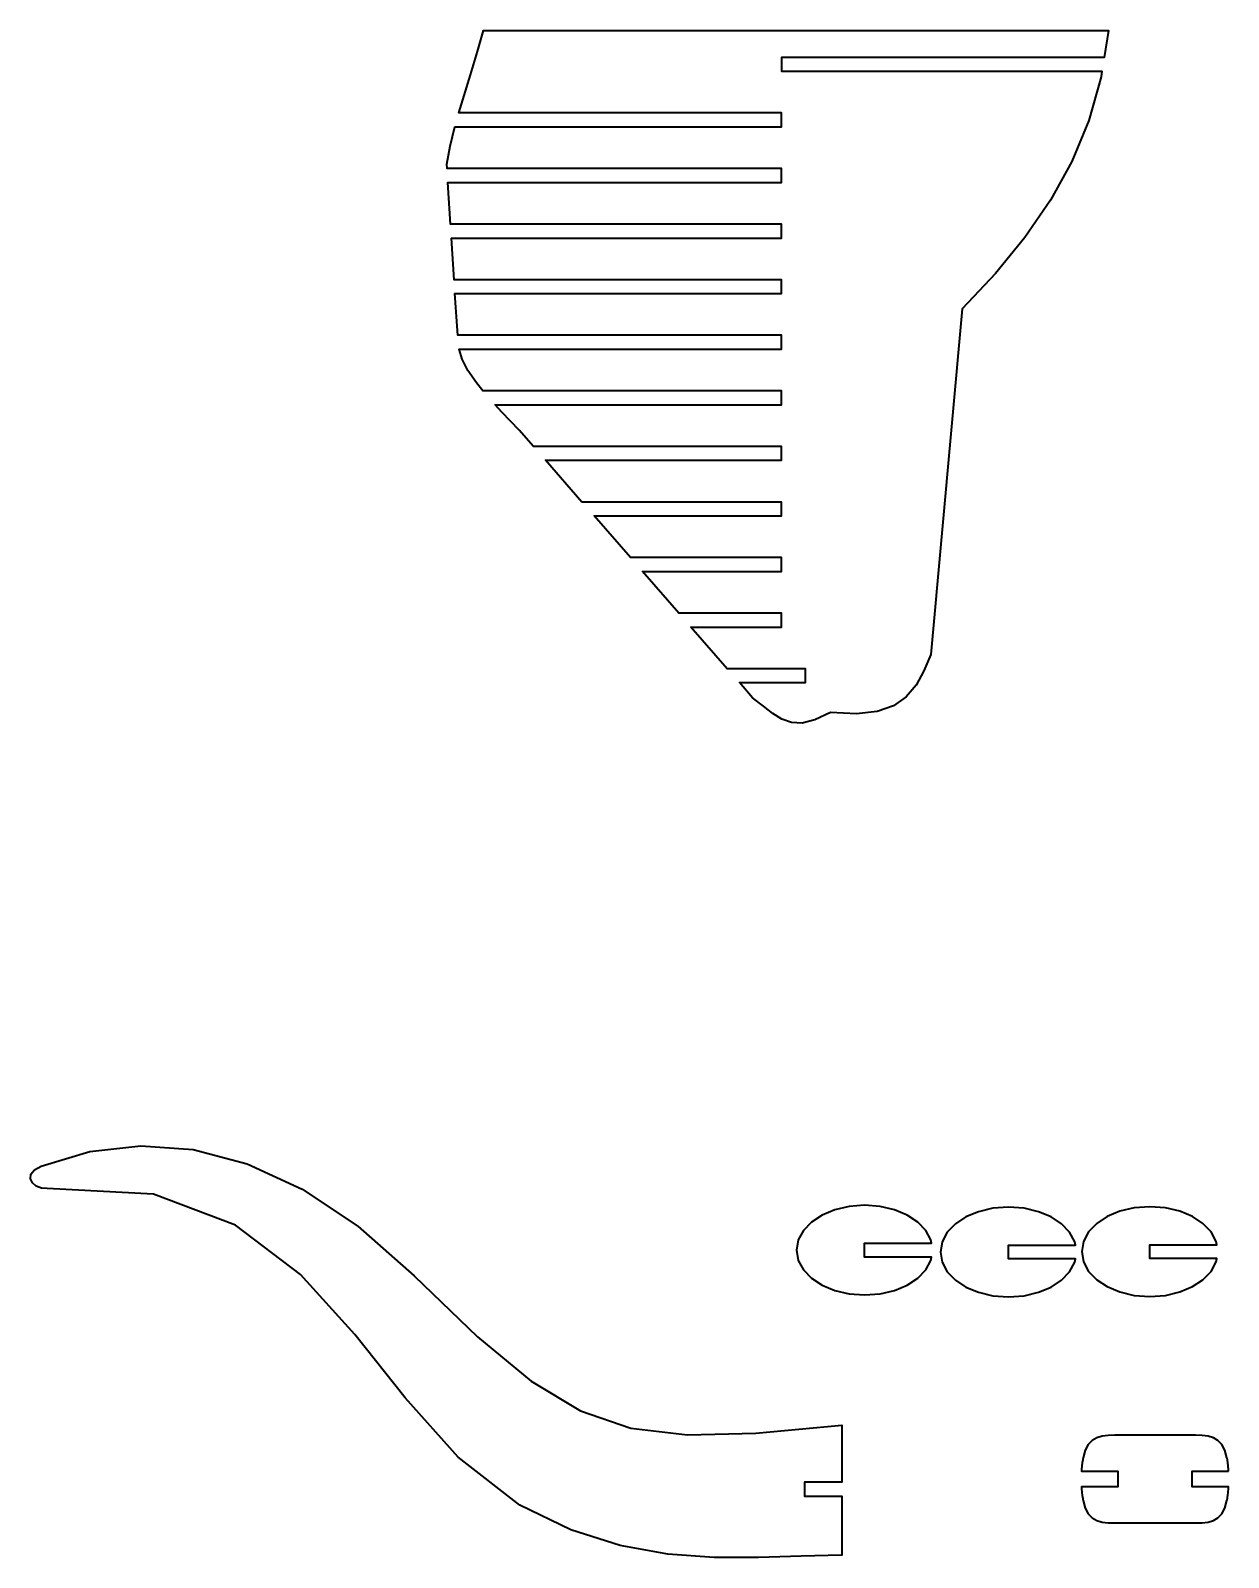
# Model space of a CAD drawing. Header units: centimetres. Extents: x -72 to 72, y -159 to 158.
# Drawn here: x -71.9 to -20.1, y 38.5 to 104.5 of the extents above; entities that cross this region are included whole.
import ezdxf

# ---------------------------------------------------------------- set-up
doc = ezdxf.new("R2010")
doc.units = ezdxf.units.CM
doc.header["$MEASUREMENT"] = 0
doc.layers.add('layer 1', color=7, linetype='Continuous')

msp = doc.modelspace()

# ---------------------------------------------------------------- linework, layer by layer
at = {"layer": 'layer 1', "color": 250, "lineweight": 35}
for points, knots in [([(-48.05462, 84.09931), (-48.05462, 84.09931), (-39.43883, 84.09931), (-39.43883, 84.09931), (-39.43883, 84.09931), (-39.43883, 84.09931), (-39.43883, 83.49931), (-39.43883, 83.49931), (-39.43883, 83.49931), (-39.43883, 83.49931), (-47.53172, 83.49931), (-47.53172, 83.49931), (-47.53172, 83.49931), (-47.53172, 83.49931), (-45.963, 81.69931), (-45.963, 81.69931), (-45.963, 81.69931), (-45.963, 81.69931), (-39.43883, 81.69931), (-39.43883, 81.69931), (-39.43883, 81.69931), (-39.43883, 81.69931), (-39.43883, 81.09931), (-39.43883, 81.09931), (-39.43883, 81.09931), (-39.43883, 81.09931), (-45.4401, 81.09931), (-45.4401, 81.09931), (-45.4401, 81.09931), (-45.4401, 81.09931), (-43.87138, 79.29931), (-43.87138, 79.29931), (-43.87138, 79.29931), (-43.87138, 79.29931), (-39.43883, 79.29931), (-39.43883, 79.29931), (-39.43883, 79.29931), (-39.43883, 79.29931), (-39.43883, 78.69931), (-39.43883, 78.69931), (-39.43883, 78.69931), (-39.43883, 78.69931), (-43.34848, 78.69931), (-43.34848, 78.69931), (-43.34848, 78.69931), (-43.34848, 78.69931), (-41.77976, 76.89931), (-41.77976, 76.89931), (-41.77976, 76.89931), (-41.77976, 76.89931), (-38.39497, 76.89931), (-38.39497, 76.89931), (-38.39497, 76.89931), (-38.39497, 76.89931), (-38.39497, 76.29931), (-38.39497, 76.29931), (-38.39497, 76.29931), (-38.39497, 76.29931), (-41.25686, 76.29931), (-41.25686, 76.29931), (-41.25686, 76.29931), (-41.25686, 76.29931), (-40.68328, 75.64116), (-40.68328, 75.64116), (-40.68328, 75.64116), (-40.68328, 75.64116), (-40.22195, 75.28952), (-40.22195, 75.28952), (-40.22195, 75.28952), (-40.22195, 75.28952), (-39.81183, 74.97476), (-39.81183, 74.97476), (-39.81183, 74.97476), (-39.81183, 74.97476), (-39.41851, 74.72716), (-39.41851, 74.72716), (-39.41851, 74.72716), (-39.41851, 74.72716), (-39.00757, 74.57708), (-39.00757, 74.57708), (-39.00757, 74.57708), (-39.00757, 74.57708), (-38.54459, 74.55479), (-38.54459, 74.55479), (-38.54459, 74.55479), (-38.54459, 74.55479), (-37.99512, 74.69062), (-37.99512, 74.69062), (-37.99512, 74.69062), (-37.99512, 74.69062), (-37.32473, 75.01488), (-37.32473, 75.01488), (-37.32473, 75.01488), (-37.32473, 75.01488), (-36.20292, 74.95385), (-36.20292, 74.95385), (-36.20292, 74.95385), (-36.20292, 74.95385), (-35.30728, 75.0554), (-35.30728, 75.0554), (-35.30728, 75.0554), (-35.30728, 75.0554), (-34.60275, 75.30561), (-34.60275, 75.30561), (-34.60275, 75.30561), (-34.60275, 75.30561), (-34.05427, 75.69057), (-34.05427, 75.69057), (-34.05427, 75.69057), (-34.05427, 75.69057), (-33.62681, 76.19637), (-33.62681, 76.19637), (-33.62681, 76.19637), (-33.62681, 76.19637), (-33.28527, 76.80911), (-33.28527, 76.80911), (-33.28527, 76.80911), (-33.28527, 76.80911), (-32.9946, 77.51488), (-32.9946, 77.51488), (-32.9946, 77.51488), (-32.9946, 77.51488), (-31.63777, 92.43996), (-31.63777, 92.43996), (-31.63777, 92.43996), (-31.63777, 92.43996), (-30.20096, 93.9646), (-30.20096, 93.9646), (-30.20096, 93.9646), (-30.20096, 93.9646), (-28.92691, 95.52094), (-28.92691, 95.52094), (-28.92691, 95.52094), (-28.92691, 95.52094), (-27.82466, 97.12844), (-27.82466, 97.12844), (-27.82466, 97.12844), (-27.82466, 97.12844), (-26.90319, 98.80644), (-26.90319, 98.80644), (-26.90319, 98.80644), (-26.90319, 98.80644), (-26.17146, 100.57436), (-26.17146, 100.57436), (-26.17146, 100.57436), (-26.17146, 100.57436), (-25.63846, 102.45161), (-25.63846, 102.45161), (-25.63846, 102.45161), (-25.63846, 102.45161), (-25.5983, 102.69931), (-25.5983, 102.69931), (-25.5983, 102.69931), (-25.5983, 102.69931), (-39.43883, 102.69931), (-39.43883, 102.69931), (-39.43883, 102.69931), (-39.43883, 102.69931), (-39.43883, 103.29931), (-39.43883, 103.29931), (-39.43883, 103.29931), (-39.43883, 103.29931), (-25.50101, 103.29931), (-25.50101, 103.29931), (-25.50101, 103.29931), (-25.50101, 103.29931), (-25.31321, 104.45757), (-25.31321, 104.45757), (-25.31321, 104.45757), (-25.31321, 104.45757), (-52.31321, 104.45757), (-52.31321, 104.45757), (-52.31321, 104.45757), (-52.31321, 104.45757), (-52.55917, 103.5594), (-52.55917, 103.5594), (-52.55917, 103.5594), (-52.55917, 103.5594), (-52.86934, 102.54052), (-52.86934, 102.54052), (-52.86934, 102.54052), (-52.86934, 102.54052), (-53.20033, 101.47209), (-53.20033, 101.47209), (-53.20033, 101.47209), (-53.20033, 101.47209), (-53.36905, 100.89931), (-53.36905, 100.89931), (-53.36905, 100.89931), (-53.36905, 100.89931), (-39.43883, 100.89931), (-39.43883, 100.89931), (-39.43883, 100.89931), (-39.43883, 100.89931), (-39.43883, 100.29931), (-39.43883, 100.29931), (-39.43883, 100.29931), (-39.43883, 100.29931), (-53.54068, 100.29931), (-53.54068, 100.29931), (-53.54068, 100.29931), (-53.54068, 100.29931), (-53.75102, 99.47114), (-53.75102, 99.47114), (-53.75102, 99.47114), (-53.75102, 99.47114), (-53.88389, 98.6809), (-53.88389, 98.6809), (-53.88389, 98.6809), (-53.88389, 98.6809), (-53.87734, 98.49931), (-53.87734, 98.49931), (-53.87734, 98.49931), (-53.87734, 98.49931), (-39.43883, 98.49931), (-39.43883, 98.49931), (-39.43883, 98.49931), (-39.43883, 98.49931), (-39.43883, 97.89931), (-39.43883, 97.89931), (-39.43883, 97.89931), (-39.43883, 97.89931), (-53.8492, 97.89931), (-53.8492, 97.89931), (-53.8492, 97.89931), (-53.8492, 97.89931), (-53.73252, 96.09931), (-53.73252, 96.09931), (-53.73252, 96.09931), (-53.73252, 96.09931), (-39.43883, 96.09931), (-39.43883, 96.09931), (-39.43883, 96.09931), (-39.43883, 96.09931), (-39.43883, 95.49931), (-39.43883, 95.49931), (-39.43883, 95.49931), (-39.43883, 95.49931), (-53.69364, 95.49931), (-53.69364, 95.49931), (-53.69364, 95.49931), (-53.69364, 95.49931), (-53.57697, 93.69931), (-53.57697, 93.69931), (-53.57697, 93.69931), (-53.57697, 93.69931), (-39.43883, 93.69931), (-39.43883, 93.69931), (-39.43883, 93.69931), (-39.43883, 93.69931), (-39.43883, 93.09931), (-39.43883, 93.09931), (-39.43883, 93.09931), (-39.43883, 93.09931), (-53.53809, 93.09931), (-53.53809, 93.09931), (-53.53809, 93.09931), (-53.53809, 93.09931), (-53.42141, 91.29931), (-53.42141, 91.29931), (-53.42141, 91.29931), (-53.42141, 91.29931), (-39.43883, 91.29931), (-39.43883, 91.29931), (-39.43883, 91.29931), (-39.43883, 91.29931), (-39.43883, 90.69931), (-39.43883, 90.69931), (-39.43883, 90.69931), (-39.43883, 90.69931), (-53.36084, 90.69931), (-53.36084, 90.69931), (-53.36084, 90.69931), (-53.36084, 90.69931), (-53.22371, 90.26636), (-53.22371, 90.26636), (-53.22371, 90.26636), (-53.22371, 90.26636), (-52.97609, 89.78382), (-52.97609, 89.78382), (-52.97609, 89.78382), (-52.97609, 89.78382), (-52.61469, 89.25234), (-52.61469, 89.25234), (-52.61469, 89.25234), (-52.61469, 89.25234), (-52.32825, 88.89931), (-52.32825, 88.89931), (-52.32825, 88.89931), (-52.32825, 88.89931), (-39.43883, 88.89931), (-39.43883, 88.89931), (-39.43883, 88.89931), (-39.43883, 88.89931), (-39.43883, 88.29931), (-39.43883, 88.29931), (-39.43883, 88.29931), (-39.43883, 88.29931), (-51.80691, 88.29931), (-51.80691, 88.29931), (-51.80691, 88.29931), (-51.80691, 88.29931), (-51.51643, 87.97945), (-51.51643, 87.97945), (-51.51643, 87.97945), (-51.51643, 87.97945), (-50.76256, 87.20649), (-50.76256, 87.20649), (-50.76256, 87.20649), (-50.76256, 87.20649), (-50.14625, 86.49931), (-50.14625, 86.49931), (-50.14625, 86.49931), (-50.14625, 86.49931), (-39.43883, 86.49931), (-39.43883, 86.49931), (-39.43883, 86.49931), (-39.43883, 86.49931), (-39.43883, 85.89931), (-39.43883, 85.89931), (-39.43883, 85.89931), (-39.43883, 85.89931), (-49.62334, 85.89931), (-49.62334, 85.89931), (-49.62334, 85.89931), (-49.62334, 85.89931), (-48.05462, 84.09931), (-48.05462, 84.09931)], [0, 0, 0, 0, 0.01204819, 0.01204819, 0.01204819, 0.01204819, 0.02409639, 0.02409639, 0.02409639, 0.02409639, 0.03614458, 0.03614458, 0.03614458, 0.03614458, 0.04819277, 0.04819277, 0.04819277, 0.04819277, 0.06024096, 0.06024096, 0.06024096, 0.06024096, 0.07228916, 0.07228916, 0.07228916, 0.07228916, 0.08433735, 0.08433735, 0.08433735, 0.08433735, 0.09638554, 0.09638554, 0.09638554, 0.09638554, 0.10843373, 0.10843373, 0.10843373, 0.10843373, 0.12048193, 0.12048193, 0.12048193, 0.12048193, 0.13253012, 0.13253012, 0.13253012, 0.13253012, 0.14457831, 0.14457831, 0.14457831, 0.14457831, 0.15662651, 0.15662651, 0.15662651, 0.15662651, 0.1686747, 0.1686747, 0.1686747, 0.1686747, 0.18072289, 0.18072289, 0.18072289, 0.18072289, 0.19277108, 0.19277108, 0.19277108, 0.19277108, 0.20481928, 0.20481928, 0.20481928, 0.20481928, 0.21686747, 0.21686747, 0.21686747, 0.21686747, 0.22891566, 0.22891566, 0.22891566, 0.22891566, 0.24096386, 0.24096386, 0.24096386, 0.24096386, 0.25301205, 0.25301205, 0.25301205, 0.25301205, 0.26506024, 0.26506024, 0.26506024, 0.26506024, 0.27710843, 0.27710843, 0.27710843, 0.27710843, 0.28915663, 0.28915663, 0.28915663, 0.28915663, 0.30120482, 0.30120482, 0.30120482, 0.30120482, 0.31325301, 0.31325301, 0.31325301, 0.31325301, 0.3253012, 0.3253012, 0.3253012, 0.3253012, 0.3373494, 0.3373494, 0.3373494, 0.3373494, 0.34939759, 0.34939759, 0.34939759, 0.34939759, 0.36144578, 0.36144578, 0.36144578, 0.36144578, 0.37349398, 0.37349398, 0.37349398, 0.37349398, 0.38554217, 0.38554217, 0.38554217, 0.38554217, 0.39759036, 0.39759036, 0.39759036, 0.39759036, 0.40963855, 0.40963855, 0.40963855, 0.40963855, 0.42168675, 0.42168675, 0.42168675, 0.42168675, 0.43373494, 0.43373494, 0.43373494, 0.43373494, 0.44578313, 0.44578313, 0.44578313, 0.44578313, 0.45783133, 0.45783133, 0.45783133, 0.45783133, 0.46987952, 0.46987952, 0.46987952, 0.46987952, 0.48192771, 0.48192771, 0.48192771, 0.48192771, 0.4939759, 0.4939759, 0.4939759, 0.4939759, 0.5060241, 0.5060241, 0.5060241, 0.5060241, 0.51807229, 0.51807229, 0.51807229, 0.51807229, 0.53012048, 0.53012048, 0.53012048, 0.53012048, 0.54216867, 0.54216867, 0.54216867, 0.54216867, 0.55421687, 0.55421687, 0.55421687, 0.55421687, 0.56626506, 0.56626506, 0.56626506, 0.56626506, 0.57831325, 0.57831325, 0.57831325, 0.57831325, 0.59036145, 0.59036145, 0.59036145, 0.59036145, 0.60240964, 0.60240964, 0.60240964, 0.60240964, 0.61445783, 0.61445783, 0.61445783, 0.61445783, 0.62650602, 0.62650602, 0.62650602, 0.62650602, 0.63855422, 0.63855422, 0.63855422, 0.63855422, 0.65060241, 0.65060241, 0.65060241, 0.65060241, 0.6626506, 0.6626506, 0.6626506, 0.6626506, 0.6746988, 0.6746988, 0.6746988, 0.6746988, 0.68674699, 0.68674699, 0.68674699, 0.68674699, 0.69879518, 0.69879518, 0.69879518, 0.69879518, 0.71084337, 0.71084337, 0.71084337, 0.71084337, 0.72289157, 0.72289157, 0.72289157, 0.72289157, 0.73493976, 0.73493976, 0.73493976, 0.73493976, 0.74698795, 0.74698795, 0.74698795, 0.74698795, 0.75903614, 0.75903614, 0.75903614, 0.75903614, 0.77108434, 0.77108434, 0.77108434, 0.77108434, 0.78313253, 0.78313253, 0.78313253, 0.78313253, 0.79518072, 0.79518072, 0.79518072, 0.79518072, 0.80722892, 0.80722892, 0.80722892, 0.80722892, 0.81927711, 0.81927711, 0.81927711, 0.81927711, 0.8313253, 0.8313253, 0.8313253, 0.8313253, 0.84337349, 0.84337349, 0.84337349, 0.84337349, 0.85542169, 0.85542169, 0.85542169, 0.85542169, 0.86746988, 0.86746988, 0.86746988, 0.86746988, 0.87951807, 0.87951807, 0.87951807, 0.87951807, 0.89156627, 0.89156627, 0.89156627, 0.89156627, 0.90361446, 0.90361446, 0.90361446, 0.90361446, 0.91566265, 0.91566265, 0.91566265, 0.91566265, 0.92771084, 0.92771084, 0.92771084, 0.92771084, 0.93975904, 0.93975904, 0.93975904, 0.93975904, 0.95180723, 0.95180723, 0.95180723, 0.95180723, 0.96385542, 0.96385542, 0.96385542, 0.96385542, 0.97590361, 0.97590361, 0.97590361, 0.97590361, 1, 1, 1, 1]), ([(-71.40562, 55.42711), (-71.40562, 55.42711), (-71.70083, 55.26064), (-71.70083, 55.26064), (-71.70083, 55.26064), (-71.70083, 55.26064), (-71.84661, 55.07147), (-71.84661, 55.07147), (-71.84661, 55.07147), (-71.84661, 55.07147), (-71.86617, 54.87894), (-71.86617, 54.87894), (-71.86617, 54.87894), (-71.86617, 54.87894), (-71.78273, 54.70233), (-71.78273, 54.70233), (-71.78273, 54.70233), (-71.78273, 54.70233), (-71.61953, 54.56096), (-71.61953, 54.56096), (-71.61953, 54.56096), (-71.61953, 54.56096), (-71.39981, 54.47415), (-71.39981, 54.47415), (-71.39981, 54.47415), (-71.39981, 54.47415), (-71.14679, 54.46119), (-71.14679, 54.46119), (-71.14679, 54.46119), (-71.14679, 54.46119), (-66.56167, 54.21751), (-66.56167, 54.21751), (-66.56167, 54.21751), (-66.56167, 54.21751), (-63.00867, 52.87141), (-63.00867, 52.87141), (-63.00867, 52.87141), (-63.00867, 52.87141), (-60.20223, 50.74225), (-60.20223, 50.74225), (-60.20223, 50.74225), (-60.20223, 50.74225), (-57.85674, 48.14939), (-57.85674, 48.14939), (-57.85674, 48.14939), (-57.85674, 48.14939), (-55.68664, 45.41216), (-55.68664, 45.41216), (-55.68664, 45.41216), (-55.68664, 45.41216), (-53.40629, 42.84992), (-53.40629, 42.84992), (-53.40629, 42.84992), (-53.40629, 42.84992), (-50.73017, 40.78202), (-50.73017, 40.78202), (-50.73017, 40.78202), (-50.73017, 40.78202), (-48.53448, 39.71779), (-48.53448, 39.71779), (-48.53448, 39.71779), (-48.53448, 39.71779), (-46.40353, 39.04195), (-46.40353, 39.04195), (-46.40353, 39.04195), (-46.40353, 39.04195), (-44.34074, 38.67262), (-44.34074, 38.67262), (-44.34074, 38.67262), (-44.34074, 38.67262), (-42.34948, 38.52789), (-42.34948, 38.52789), (-42.34948, 38.52789), (-42.34948, 38.52789), (-40.43316, 38.5259), (-40.43316, 38.5259), (-40.43316, 38.5259), (-40.43316, 38.5259), (-38.59515, 38.58476), (-38.59515, 38.58476), (-38.59515, 38.58476), (-38.59515, 38.58476), (-36.83888, 38.62257), (-36.83888, 38.62257), (-36.83888, 38.62257), (-36.83888, 38.62257), (-36.83818, 41.17711), (-36.83818, 41.17711), (-36.83818, 41.17711), (-36.83818, 41.17711), (-38.44241, 41.17711), (-38.44241, 41.17711), (-38.44241, 41.17711), (-38.44241, 41.17711), (-38.44241, 41.77711), (-38.44241, 41.77711), (-38.44241, 41.77711), (-38.44241, 41.77711), (-36.83801, 41.77711), (-36.83801, 41.77711), (-36.83801, 41.77711), (-36.83801, 41.77711), (-36.83734, 44.23877), (-36.83734, 44.23877), (-36.83734, 44.23877), (-36.83734, 44.23877), (-40.54093, 43.89549), (-40.54093, 43.89549), (-40.54093, 43.89549), (-40.54093, 43.89549), (-43.50029, 43.82295), (-43.50029, 43.82295), (-43.50029, 43.82295), (-43.50029, 43.82295), (-45.94897, 44.11168), (-45.94897, 44.11168), (-45.94897, 44.11168), (-45.94897, 44.11168), (-48.12044, 44.85215), (-48.12044, 44.85215), (-48.12044, 44.85215), (-48.12044, 44.85215), (-50.24822, 46.13487), (-50.24822, 46.13487), (-50.24822, 46.13487), (-50.24822, 46.13487), (-52.56581, 48.05032), (-52.56581, 48.05032), (-52.56581, 48.05032), (-52.56581, 48.05032), (-55.30677, 50.689), (-55.30677, 50.689), (-55.30677, 50.689), (-55.30677, 50.689), (-57.72823, 52.83152), (-57.72823, 52.83152), (-57.72823, 52.83152), (-57.72823, 52.83152), (-60.13396, 54.43182), (-60.13396, 54.43182), (-60.13396, 54.43182), (-60.13396, 54.43182), (-62.5091, 55.52211), (-62.5091, 55.52211), (-62.5091, 55.52211), (-62.5091, 55.52211), (-64.83871, 56.13458), (-64.83871, 56.13458), (-64.83871, 56.13458), (-64.83871, 56.13458), (-67.10794, 56.30144), (-67.10794, 56.30144), (-67.10794, 56.30144), (-67.10794, 56.30144), (-69.30186, 56.05488), (-69.30186, 56.05488), (-69.30186, 56.05488), (-69.30186, 56.05488), (-71.40562, 55.42711), (-71.40562, 55.42711)], [0, 0, 0, 0, 0.02439024, 0.02439024, 0.02439024, 0.02439024, 0.04878049, 0.04878049, 0.04878049, 0.04878049, 0.07317073, 0.07317073, 0.07317073, 0.07317073, 0.09756098, 0.09756098, 0.09756098, 0.09756098, 0.12195122, 0.12195122, 0.12195122, 0.12195122, 0.14634146, 0.14634146, 0.14634146, 0.14634146, 0.17073171, 0.17073171, 0.17073171, 0.17073171, 0.19512195, 0.19512195, 0.19512195, 0.19512195, 0.2195122, 0.2195122, 0.2195122, 0.2195122, 0.24390244, 0.24390244, 0.24390244, 0.24390244, 0.26829268, 0.26829268, 0.26829268, 0.26829268, 0.29268293, 0.29268293, 0.29268293, 0.29268293, 0.31707317, 0.31707317, 0.31707317, 0.31707317, 0.34146341, 0.34146341, 0.34146341, 0.34146341, 0.36585366, 0.36585366, 0.36585366, 0.36585366, 0.3902439, 0.3902439, 0.3902439, 0.3902439, 0.41463415, 0.41463415, 0.41463415, 0.41463415, 0.43902439, 0.43902439, 0.43902439, 0.43902439, 0.46341463, 0.46341463, 0.46341463, 0.46341463, 0.48780488, 0.48780488, 0.48780488, 0.48780488, 0.51219512, 0.51219512, 0.51219512, 0.51219512, 0.53658537, 0.53658537, 0.53658537, 0.53658537, 0.56097561, 0.56097561, 0.56097561, 0.56097561, 0.58536585, 0.58536585, 0.58536585, 0.58536585, 0.6097561, 0.6097561, 0.6097561, 0.6097561, 0.63414634, 0.63414634, 0.63414634, 0.63414634, 0.65853659, 0.65853659, 0.65853659, 0.65853659, 0.68292683, 0.68292683, 0.68292683, 0.68292683, 0.70731707, 0.70731707, 0.70731707, 0.70731707, 0.73170732, 0.73170732, 0.73170732, 0.73170732, 0.75609756, 0.75609756, 0.75609756, 0.75609756, 0.7804878, 0.7804878, 0.7804878, 0.7804878, 0.80487805, 0.80487805, 0.80487805, 0.80487805, 0.82926829, 0.82926829, 0.82926829, 0.82926829, 0.85365854, 0.85365854, 0.85365854, 0.85365854, 0.87804878, 0.87804878, 0.87804878, 0.87804878, 0.90243902, 0.90243902, 0.90243902, 0.90243902, 0.92682927, 0.92682927, 0.92682927, 0.92682927, 0.95121951, 0.95121951, 0.95121951, 0.95121951, 1, 1, 1, 1]), ([(-38.14255, 53.00984), (-38.14255, 53.00984), (-37.68722, 53.30999), (-37.68722, 53.30999), (-37.68722, 53.30999), (-37.68722, 53.30999), (-37.1413, 53.5388), (-37.1413, 53.5388), (-37.1413, 53.5388), (-37.1413, 53.5388), (-36.52242, 53.6846), (-36.52242, 53.6846), (-36.52242, 53.6846), (-36.52242, 53.6846), (-35.84824, 53.73578), (-35.84824, 53.73578), (-35.84824, 53.73578), (-35.84824, 53.73578), (-35.17407, 53.68459), (-35.17407, 53.68459), (-35.17407, 53.68459), (-35.17407, 53.68459), (-34.55519, 53.53878), (-34.55519, 53.53878), (-34.55519, 53.53878), (-34.55519, 53.53878), (-34.00926, 53.30999), (-34.00926, 53.30999), (-34.00926, 53.30999), (-34.00926, 53.30999), (-33.55393, 53.00984), (-33.55393, 53.00984), (-33.55393, 53.00984), (-33.55393, 53.00984), (-33.20684, 52.65), (-33.20684, 52.65), (-33.20684, 52.65), (-33.20684, 52.65), (-32.98564, 52.24205), (-32.98564, 52.24205), (-32.98564, 52.24205), (-32.98564, 52.24205), (-32.96041, 52.09765), (-32.96041, 52.09765), (-32.96041, 52.09765), (-32.96041, 52.09765), (-35.84824, 52.09765), (-35.84824, 52.09765), (-35.84824, 52.09765), (-35.84824, 52.09765), (-35.84824, 51.49764), (-35.84824, 51.49764), (-35.84824, 51.49764), (-35.84824, 51.49764), (-32.96042, 51.49764), (-32.96042, 51.49764), (-32.96042, 51.49764), (-32.96042, 51.49764), (-32.98564, 51.35326), (-32.98564, 51.35326), (-32.98564, 51.35326), (-32.98564, 51.35326), (-33.20684, 50.9453), (-33.20684, 50.9453), (-33.20684, 50.9453), (-33.20684, 50.9453), (-33.55393, 50.58545), (-33.55393, 50.58545), (-33.55393, 50.58545), (-33.55393, 50.58545), (-34.00926, 50.28531), (-34.00926, 50.28531), (-34.00926, 50.28531), (-34.00926, 50.28531), (-34.5552, 50.05652), (-34.5552, 50.05652), (-34.5552, 50.05652), (-34.5552, 50.05652), (-35.17407, 49.91071), (-35.17407, 49.91071), (-35.17407, 49.91071), (-35.17407, 49.91071), (-35.84824, 49.85952), (-35.84824, 49.85952), (-35.84824, 49.85952), (-35.84824, 49.85952), (-36.52242, 49.91071), (-36.52242, 49.91071), (-36.52242, 49.91071), (-36.52242, 49.91071), (-37.14129, 50.0565), (-37.14129, 50.0565), (-37.14129, 50.0565), (-37.14129, 50.0565), (-37.68722, 50.2853), (-37.68722, 50.2853), (-37.68722, 50.2853), (-37.68722, 50.2853), (-38.14255, 50.58545), (-38.14255, 50.58545), (-38.14255, 50.58545), (-38.14255, 50.58545), (-38.48964, 50.94531), (-38.48964, 50.94531), (-38.48964, 50.94531), (-38.48964, 50.94531), (-38.71084, 51.35327), (-38.71084, 51.35327), (-38.71084, 51.35327), (-38.71084, 51.35327), (-38.78849, 51.79764), (-38.78849, 51.79764), (-38.78849, 51.79764), (-38.78849, 51.79764), (-38.71084, 52.24205), (-38.71084, 52.24205), (-38.71084, 52.24205), (-38.71084, 52.24205), (-38.48964, 52.64997), (-38.48964, 52.64997), (-38.48964, 52.64997), (-38.48964, 52.64997), (-38.14255, 53.00984), (-38.14255, 53.00984)], [0, 0, 0, 0, 0.03125, 0.03125, 0.03125, 0.03125, 0.0625, 0.0625, 0.0625, 0.0625, 0.09375, 0.09375, 0.09375, 0.09375, 0.125, 0.125, 0.125, 0.125, 0.15625, 0.15625, 0.15625, 0.15625, 0.1875, 0.1875, 0.1875, 0.1875, 0.21875, 0.21875, 0.21875, 0.21875, 0.25, 0.25, 0.25, 0.25, 0.28125, 0.28125, 0.28125, 0.28125, 0.3125, 0.3125, 0.3125, 0.3125, 0.34375, 0.34375, 0.34375, 0.34375, 0.375, 0.375, 0.375, 0.375, 0.40625, 0.40625, 0.40625, 0.40625, 0.4375, 0.4375, 0.4375, 0.4375, 0.46875, 0.46875, 0.46875, 0.46875, 0.5, 0.5, 0.5, 0.5, 0.53125, 0.53125, 0.53125, 0.53125, 0.5625, 0.5625, 0.5625, 0.5625, 0.59375, 0.59375, 0.59375, 0.59375, 0.625, 0.625, 0.625, 0.625, 0.65625, 0.65625, 0.65625, 0.65625, 0.6875, 0.6875, 0.6875, 0.6875, 0.71875, 0.71875, 0.71875, 0.71875, 0.75, 0.75, 0.75, 0.75, 0.78125, 0.78125, 0.78125, 0.78125, 0.8125, 0.8125, 0.8125, 0.8125, 0.84375, 0.84375, 0.84375, 0.84375, 0.875, 0.875, 0.875, 0.875, 0.90625, 0.90625, 0.90625, 0.90625, 0.9375, 0.9375, 0.9375, 0.9375, 1, 1, 1, 1]), ([(-31.93084, 52.92759), (-31.93084, 52.92759), (-31.4755, 53.22773), (-31.4755, 53.22773), (-31.4755, 53.22773), (-31.4755, 53.22773), (-30.92958, 53.45653), (-30.92958, 53.45653), (-30.92958, 53.45653), (-30.92958, 53.45653), (-30.3107, 53.60234), (-30.3107, 53.60234), (-30.3107, 53.60234), (-30.3107, 53.60234), (-29.63653, 53.65352), (-29.63653, 53.65352), (-29.63653, 53.65352), (-29.63653, 53.65352), (-28.96235, 53.60234), (-28.96235, 53.60234), (-28.96235, 53.60234), (-28.96235, 53.60234), (-28.34348, 53.45652), (-28.34348, 53.45652), (-28.34348, 53.45652), (-28.34348, 53.45652), (-27.79755, 53.22774), (-27.79755, 53.22774), (-27.79755, 53.22774), (-27.79755, 53.22774), (-27.34222, 52.9276), (-27.34222, 52.9276), (-27.34222, 52.9276), (-27.34222, 52.9276), (-26.99513, 52.56774), (-26.99513, 52.56774), (-26.99513, 52.56774), (-26.99513, 52.56774), (-26.77393, 52.15979), (-26.77393, 52.15979), (-26.77393, 52.15979), (-26.77393, 52.15979), (-26.7487, 52.0154), (-26.7487, 52.0154), (-26.7487, 52.0154), (-26.7487, 52.0154), (-29.63653, 52.0154), (-29.63653, 52.0154), (-29.63653, 52.0154), (-29.63653, 52.0154), (-29.63653, 51.4154), (-29.63653, 51.4154), (-29.63653, 51.4154), (-29.63653, 51.4154), (-26.7487, 51.4154), (-26.7487, 51.4154), (-26.7487, 51.4154), (-26.7487, 51.4154), (-26.77393, 51.27101), (-26.77393, 51.27101), (-26.77393, 51.27101), (-26.77393, 51.27101), (-26.99513, 50.86305), (-26.99513, 50.86305), (-26.99513, 50.86305), (-26.99513, 50.86305), (-27.34222, 50.50319), (-27.34222, 50.50319), (-27.34222, 50.50319), (-27.34222, 50.50319), (-27.79755, 50.20305), (-27.79755, 50.20305), (-27.79755, 50.20305), (-27.79755, 50.20305), (-28.34348, 49.97426), (-28.34348, 49.97426), (-28.34348, 49.97426), (-28.34348, 49.97426), (-28.96235, 49.82846), (-28.96235, 49.82846), (-28.96235, 49.82846), (-28.96235, 49.82846), (-29.63653, 49.77727), (-29.63653, 49.77727), (-29.63653, 49.77727), (-29.63653, 49.77727), (-30.3107, 49.82846), (-30.3107, 49.82846), (-30.3107, 49.82846), (-30.3107, 49.82846), (-30.92958, 49.97426), (-30.92958, 49.97426), (-30.92958, 49.97426), (-30.92958, 49.97426), (-31.47551, 50.20305), (-31.47551, 50.20305), (-31.47551, 50.20305), (-31.47551, 50.20305), (-31.93084, 50.50319), (-31.93084, 50.50319), (-31.93084, 50.50319), (-31.93084, 50.50319), (-32.27793, 50.86307), (-32.27793, 50.86307), (-32.27793, 50.86307), (-32.27793, 50.86307), (-32.49913, 51.27101), (-32.49913, 51.27101), (-32.49913, 51.27101), (-32.49913, 51.27101), (-32.57678, 51.71539), (-32.57678, 51.71539), (-32.57678, 51.71539), (-32.57678, 51.71539), (-32.49912, 52.15979), (-32.49912, 52.15979), (-32.49912, 52.15979), (-32.49912, 52.15979), (-32.27793, 52.56773), (-32.27793, 52.56773), (-32.27793, 52.56773), (-32.27793, 52.56773), (-31.93084, 52.92759), (-31.93084, 52.92759)], [0, 0, 0, 0, 0.03125, 0.03125, 0.03125, 0.03125, 0.0625, 0.0625, 0.0625, 0.0625, 0.09375, 0.09375, 0.09375, 0.09375, 0.125, 0.125, 0.125, 0.125, 0.15625, 0.15625, 0.15625, 0.15625, 0.1875, 0.1875, 0.1875, 0.1875, 0.21875, 0.21875, 0.21875, 0.21875, 0.25, 0.25, 0.25, 0.25, 0.28125, 0.28125, 0.28125, 0.28125, 0.3125, 0.3125, 0.3125, 0.3125, 0.34375, 0.34375, 0.34375, 0.34375, 0.375, 0.375, 0.375, 0.375, 0.40625, 0.40625, 0.40625, 0.40625, 0.4375, 0.4375, 0.4375, 0.4375, 0.46875, 0.46875, 0.46875, 0.46875, 0.5, 0.5, 0.5, 0.5, 0.53125, 0.53125, 0.53125, 0.53125, 0.5625, 0.5625, 0.5625, 0.5625, 0.59375, 0.59375, 0.59375, 0.59375, 0.625, 0.625, 0.625, 0.625, 0.65625, 0.65625, 0.65625, 0.65625, 0.6875, 0.6875, 0.6875, 0.6875, 0.71875, 0.71875, 0.71875, 0.71875, 0.75, 0.75, 0.75, 0.75, 0.78125, 0.78125, 0.78125, 0.78125, 0.8125, 0.8125, 0.8125, 0.8125, 0.84375, 0.84375, 0.84375, 0.84375, 0.875, 0.875, 0.875, 0.875, 0.90625, 0.90625, 0.90625, 0.90625, 0.9375, 0.9375, 0.9375, 0.9375, 1, 1, 1, 1]), ([(-25.82645, 52.94328), (-25.82645, 52.94328), (-25.37112, 53.24343), (-25.37112, 53.24343), (-25.37112, 53.24343), (-25.37112, 53.24343), (-24.82519, 53.47224), (-24.82519, 53.47224), (-24.82519, 53.47224), (-24.82519, 53.47224), (-24.20632, 53.61803), (-24.20632, 53.61803), (-24.20632, 53.61803), (-24.20632, 53.61803), (-23.53214, 53.66921), (-23.53214, 53.66921), (-23.53214, 53.66921), (-23.53214, 53.66921), (-22.85797, 53.61803), (-22.85797, 53.61803), (-22.85797, 53.61803), (-22.85797, 53.61803), (-22.23909, 53.4722), (-22.23909, 53.4722), (-22.23909, 53.4722), (-22.23909, 53.4722), (-21.69316, 53.24343), (-21.69316, 53.24343), (-21.69316, 53.24343), (-21.69316, 53.24343), (-21.23783, 52.94328), (-21.23783, 52.94328), (-21.23783, 52.94328), (-21.23783, 52.94328), (-20.89074, 52.58343), (-20.89074, 52.58343), (-20.89074, 52.58343), (-20.89074, 52.58343), (-20.66955, 52.17548), (-20.66955, 52.17548), (-20.66955, 52.17548), (-20.66955, 52.17548), (-20.64431, 52.03109), (-20.64431, 52.03109), (-20.64431, 52.03109), (-20.64431, 52.03109), (-23.53214, 52.03108), (-23.53214, 52.03108), (-23.53214, 52.03108), (-23.53214, 52.03108), (-23.53214, 51.43108), (-23.53214, 51.43108), (-23.53214, 51.43108), (-23.53214, 51.43108), (-20.64432, 51.43108), (-20.64432, 51.43108), (-20.64432, 51.43108), (-20.64432, 51.43108), (-20.66955, 51.28669), (-20.66955, 51.28669), (-20.66955, 51.28669), (-20.66955, 51.28669), (-20.89074, 50.87873), (-20.89074, 50.87873), (-20.89074, 50.87873), (-20.89074, 50.87873), (-21.23783, 50.51888), (-21.23783, 50.51888), (-21.23783, 50.51888), (-21.23783, 50.51888), (-21.69316, 50.21873), (-21.69316, 50.21873), (-21.69316, 50.21873), (-21.69316, 50.21873), (-22.2391, 49.98996), (-22.2391, 49.98996), (-22.2391, 49.98996), (-22.2391, 49.98996), (-22.85797, 49.84415), (-22.85797, 49.84415), (-22.85797, 49.84415), (-22.85797, 49.84415), (-23.53214, 49.79295), (-23.53214, 49.79295), (-23.53214, 49.79295), (-23.53214, 49.79295), (-24.20631, 49.84415), (-24.20631, 49.84415), (-24.20631, 49.84415), (-24.20631, 49.84415), (-24.82519, 49.98994), (-24.82519, 49.98994), (-24.82519, 49.98994), (-24.82519, 49.98994), (-25.37112, 50.21873), (-25.37112, 50.21873), (-25.37112, 50.21873), (-25.37112, 50.21873), (-25.82645, 50.51888), (-25.82645, 50.51888), (-25.82645, 50.51888), (-25.82645, 50.51888), (-26.17354, 50.87876), (-26.17354, 50.87876), (-26.17354, 50.87876), (-26.17354, 50.87876), (-26.39474, 51.28669), (-26.39474, 51.28669), (-26.39474, 51.28669), (-26.39474, 51.28669), (-26.47239, 51.73109), (-26.47239, 51.73109), (-26.47239, 51.73109), (-26.47239, 51.73109), (-26.39474, 52.17547), (-26.39474, 52.17547), (-26.39474, 52.17547), (-26.39474, 52.17547), (-26.17354, 52.58342), (-26.17354, 52.58342), (-26.17354, 52.58342), (-26.17354, 52.58342), (-25.82645, 52.94328), (-25.82645, 52.94328)], [0, 0, 0, 0, 0.03125, 0.03125, 0.03125, 0.03125, 0.0625, 0.0625, 0.0625, 0.0625, 0.09375, 0.09375, 0.09375, 0.09375, 0.125, 0.125, 0.125, 0.125, 0.15625, 0.15625, 0.15625, 0.15625, 0.1875, 0.1875, 0.1875, 0.1875, 0.21875, 0.21875, 0.21875, 0.21875, 0.25, 0.25, 0.25, 0.25, 0.28125, 0.28125, 0.28125, 0.28125, 0.3125, 0.3125, 0.3125, 0.3125, 0.34375, 0.34375, 0.34375, 0.34375, 0.375, 0.375, 0.375, 0.375, 0.40625, 0.40625, 0.40625, 0.40625, 0.4375, 0.4375, 0.4375, 0.4375, 0.46875, 0.46875, 0.46875, 0.46875, 0.5, 0.5, 0.5, 0.5, 0.53125, 0.53125, 0.53125, 0.53125, 0.5625, 0.5625, 0.5625, 0.5625, 0.59375, 0.59375, 0.59375, 0.59375, 0.625, 0.625, 0.625, 0.625, 0.65625, 0.65625, 0.65625, 0.65625, 0.6875, 0.6875, 0.6875, 0.6875, 0.71875, 0.71875, 0.71875, 0.71875, 0.75, 0.75, 0.75, 0.75, 0.78125, 0.78125, 0.78125, 0.78125, 0.8125, 0.8125, 0.8125, 0.8125, 0.84375, 0.84375, 0.84375, 0.84375, 0.875, 0.875, 0.875, 0.875, 0.90625, 0.90625, 0.90625, 0.90625, 0.9375, 0.9375, 0.9375, 0.9375, 1, 1, 1, 1]), ([(-20.13669, 42.24596), (-20.13669, 42.24596), (-21.69854, 42.24596), (-21.69854, 42.24596), (-21.69854, 42.24596), (-21.69854, 42.24596), (-21.69854, 41.57111), (-21.69854, 41.57111), (-21.69854, 41.57111), (-21.69854, 41.57111), (-20.13669, 41.57111), (-20.13669, 41.57111), (-20.13669, 41.57111), (-20.13669, 41.57111), (-20.13975, 41.49239), (-20.13975, 41.49239), (-20.13975, 41.49239), (-20.13975, 41.49239), (-20.15047, 41.34018), (-20.15047, 41.34018), (-20.15047, 41.34018), (-20.15047, 41.34018), (-20.1654, 41.20149), (-20.1654, 41.20149), (-20.1654, 41.20149), (-20.1654, 41.20149), (-20.17443, 41.13701), (-20.17443, 41.13701), (-20.17443, 41.13701), (-20.17443, 41.13701), (-20.18449, 41.07569), (-20.18449, 41.07569), (-20.18449, 41.07569), (-20.18449, 41.07569), (-20.19557, 41.01745), (-20.19557, 41.01745), (-20.19557, 41.01745), (-20.19557, 41.01745), (-20.20258, 40.98548), (-20.20258, 40.98548), (-20.20258, 40.98548), (-20.20258, 40.98548), (-20.29617, 40.66022), (-20.29617, 40.66022), (-20.29617, 40.66022), (-20.29617, 40.66022), (-20.42637, 40.41434), (-20.42637, 40.41434), (-20.42637, 40.41434), (-20.42637, 40.41434), (-20.59146, 40.23753), (-20.59146, 40.23753), (-20.59146, 40.23753), (-20.59146, 40.23753), (-20.78974, 40.11945), (-20.78974, 40.11945), (-20.78974, 40.11945), (-20.78974, 40.11945), (-21.01949, 40.04982), (-21.01949, 40.04982), (-21.01949, 40.04982), (-21.01949, 40.04982), (-21.279, 40.01833), (-21.279, 40.01833), (-21.279, 40.01833), (-21.279, 40.01833), (-21.56655, 40.01462), (-21.56655, 40.01462), (-21.56655, 40.01462), (-21.56655, 40.01462), (-23.07339, 40.01571), (-23.07339, 40.01571), (-23.07339, 40.01571), (-23.07339, 40.01571), (-23.54223, 40.01571), (-23.54223, 40.01571), (-23.54223, 40.01571), (-23.54223, 40.01571), (-25.04907, 40.01461), (-25.04907, 40.01461), (-25.04907, 40.01461), (-25.04907, 40.01461), (-25.33663, 40.01833), (-25.33663, 40.01833), (-25.33663, 40.01833), (-25.33663, 40.01833), (-25.59614, 40.04983), (-25.59614, 40.04983), (-25.59614, 40.04983), (-25.59614, 40.04983), (-25.82589, 40.11945), (-25.82589, 40.11945), (-25.82589, 40.11945), (-25.82589, 40.11945), (-26.02416, 40.23751), (-26.02416, 40.23751), (-26.02416, 40.23751), (-26.02416, 40.23751), (-26.18926, 40.41432), (-26.18926, 40.41432), (-26.18926, 40.41432), (-26.18926, 40.41432), (-26.31946, 40.66022), (-26.31946, 40.66022), (-26.31946, 40.66022), (-26.31946, 40.66022), (-26.41305, 40.98548), (-26.41305, 40.98548), (-26.41305, 40.98548), (-26.41305, 40.98548), (-26.41655, 41.00146), (-26.41655, 41.00146), (-26.41655, 41.00146), (-26.41655, 41.00146), (-26.42005, 41.01744), (-26.42005, 41.01744), (-26.42005, 41.01744), (-26.42005, 41.01744), (-26.43114, 41.07569), (-26.43114, 41.07569), (-26.43114, 41.07569), (-26.43114, 41.07569), (-26.4412, 41.13701), (-26.4412, 41.13701), (-26.4412, 41.13701), (-26.4412, 41.13701), (-26.45023, 41.20148), (-26.45023, 41.20148), (-26.45023, 41.20148), (-26.45023, 41.20148), (-26.46516, 41.34017), (-26.46516, 41.34017), (-26.46516, 41.34017), (-26.46516, 41.34017), (-26.47588, 41.49238), (-26.47588, 41.49238), (-26.47588, 41.49238), (-26.47588, 41.49238), (-26.47894, 41.57112), (-26.47894, 41.57112), (-26.47894, 41.57112), (-26.47894, 41.57112), (-24.91708, 41.57112), (-24.91708, 41.57112), (-24.91708, 41.57112), (-24.91708, 41.57112), (-24.91708, 42.24597), (-24.91708, 42.24597), (-24.91708, 42.24597), (-24.91708, 42.24597), (-26.47894, 42.24597), (-26.47894, 42.24597), (-26.47894, 42.24597), (-26.47894, 42.24597), (-26.47588, 42.3247), (-26.47588, 42.3247), (-26.47588, 42.3247), (-26.47588, 42.3247), (-26.46516, 42.47691), (-26.46516, 42.47691), (-26.46516, 42.47691), (-26.46516, 42.47691), (-26.45023, 42.61561), (-26.45023, 42.61561), (-26.45023, 42.61561), (-26.45023, 42.61561), (-26.43114, 42.74139), (-26.43114, 42.74139), (-26.43114, 42.74139), (-26.43114, 42.74139), (-26.42005, 42.79964), (-26.42005, 42.79964), (-26.42005, 42.79964), (-26.42005, 42.79964), (-26.41655, 42.81562), (-26.41655, 42.81562), (-26.41655, 42.81562), (-26.41655, 42.81562), (-26.41305, 42.8316), (-26.41305, 42.8316), (-26.41305, 42.8316), (-26.41305, 42.8316), (-26.31946, 43.15688), (-26.31946, 43.15688), (-26.31946, 43.15688), (-26.31946, 43.15688), (-26.18926, 43.40276), (-26.18926, 43.40276), (-26.18926, 43.40276), (-26.18926, 43.40276), (-26.02416, 43.57956), (-26.02416, 43.57956), (-26.02416, 43.57956), (-26.02416, 43.57956), (-25.82589, 43.69762), (-25.82589, 43.69762), (-25.82589, 43.69762), (-25.82589, 43.69762), (-25.59613, 43.76725), (-25.59613, 43.76725), (-25.59613, 43.76725), (-25.59613, 43.76725), (-25.33663, 43.79876), (-25.33663, 43.79876), (-25.33663, 43.79876), (-25.33663, 43.79876), (-25.04907, 43.80246), (-25.04907, 43.80246), (-25.04907, 43.80246), (-25.04907, 43.80246), (-23.54224, 43.80136), (-23.54224, 43.80136), (-23.54224, 43.80136), (-23.54224, 43.80136), (-23.0734, 43.80136), (-23.0734, 43.80136), (-23.0734, 43.80136), (-23.0734, 43.80136), (-21.56655, 43.80247), (-21.56655, 43.80247), (-21.56655, 43.80247), (-21.56655, 43.80247), (-21.279, 43.79877), (-21.279, 43.79877), (-21.279, 43.79877), (-21.279, 43.79877), (-21.0195, 43.76727), (-21.0195, 43.76727), (-21.0195, 43.76727), (-21.0195, 43.76727), (-20.78974, 43.69763), (-20.78974, 43.69763), (-20.78974, 43.69763), (-20.78974, 43.69763), (-20.59146, 43.57957), (-20.59146, 43.57957), (-20.59146, 43.57957), (-20.59146, 43.57957), (-20.42636, 43.40275), (-20.42636, 43.40275), (-20.42636, 43.40275), (-20.42636, 43.40275), (-20.29617, 43.15688), (-20.29617, 43.15688), (-20.29617, 43.15688), (-20.29617, 43.15688), (-20.20258, 42.83161), (-20.20258, 42.83161), (-20.20258, 42.83161), (-20.20258, 42.83161), (-20.19557, 42.79965), (-20.19557, 42.79965), (-20.19557, 42.79965), (-20.19557, 42.79965), (-20.18449, 42.7414), (-20.18449, 42.7414), (-20.18449, 42.7414), (-20.18449, 42.7414), (-20.1654, 42.61562), (-20.1654, 42.61562), (-20.1654, 42.61562), (-20.1654, 42.61562), (-20.15047, 42.47691), (-20.15047, 42.47691), (-20.15047, 42.47691), (-20.15047, 42.47691), (-20.13975, 42.3247), (-20.13975, 42.3247), (-20.13975, 42.3247), (-20.13975, 42.3247), (-20.13669, 42.24596), (-20.13669, 42.24596)], [0, 0, 0, 0, 0.01449275, 0.01449275, 0.01449275, 0.01449275, 0.02898551, 0.02898551, 0.02898551, 0.02898551, 0.04347826, 0.04347826, 0.04347826, 0.04347826, 0.05797101, 0.05797101, 0.05797101, 0.05797101, 0.07246377, 0.07246377, 0.07246377, 0.07246377, 0.08695652, 0.08695652, 0.08695652, 0.08695652, 0.10144928, 0.10144928, 0.10144928, 0.10144928, 0.11594203, 0.11594203, 0.11594203, 0.11594203, 0.13043478, 0.13043478, 0.13043478, 0.13043478, 0.14492754, 0.14492754, 0.14492754, 0.14492754, 0.15942029, 0.15942029, 0.15942029, 0.15942029, 0.17391304, 0.17391304, 0.17391304, 0.17391304, 0.1884058, 0.1884058, 0.1884058, 0.1884058, 0.20289855, 0.20289855, 0.20289855, 0.20289855, 0.2173913, 0.2173913, 0.2173913, 0.2173913, 0.23188406, 0.23188406, 0.23188406, 0.23188406, 0.24637681, 0.24637681, 0.24637681, 0.24637681, 0.26086957, 0.26086957, 0.26086957, 0.26086957, 0.27536232, 0.27536232, 0.27536232, 0.27536232, 0.28985507, 0.28985507, 0.28985507, 0.28985507, 0.30434783, 0.30434783, 0.30434783, 0.30434783, 0.31884058, 0.31884058, 0.31884058, 0.31884058, 0.33333333, 0.33333333, 0.33333333, 0.33333333, 0.34782609, 0.34782609, 0.34782609, 0.34782609, 0.36231884, 0.36231884, 0.36231884, 0.36231884, 0.37681159, 0.37681159, 0.37681159, 0.37681159, 0.39130435, 0.39130435, 0.39130435, 0.39130435, 0.4057971, 0.4057971, 0.4057971, 0.4057971, 0.42028986, 0.42028986, 0.42028986, 0.42028986, 0.43478261, 0.43478261, 0.43478261, 0.43478261, 0.44927536, 0.44927536, 0.44927536, 0.44927536, 0.46376812, 0.46376812, 0.46376812, 0.46376812, 0.47826087, 0.47826087, 0.47826087, 0.47826087, 0.49275362, 0.49275362, 0.49275362, 0.49275362, 0.50724638, 0.50724638, 0.50724638, 0.50724638, 0.52173913, 0.52173913, 0.52173913, 0.52173913, 0.53623188, 0.53623188, 0.53623188, 0.53623188, 0.55072464, 0.55072464, 0.55072464, 0.55072464, 0.56521739, 0.56521739, 0.56521739, 0.56521739, 0.57971014, 0.57971014, 0.57971014, 0.57971014, 0.5942029, 0.5942029, 0.5942029, 0.5942029, 0.60869565, 0.60869565, 0.60869565, 0.60869565, 0.62318841, 0.62318841, 0.62318841, 0.62318841, 0.63768116, 0.63768116, 0.63768116, 0.63768116, 0.65217391, 0.65217391, 0.65217391, 0.65217391, 0.66666667, 0.66666667, 0.66666667, 0.66666667, 0.68115942, 0.68115942, 0.68115942, 0.68115942, 0.69565217, 0.69565217, 0.69565217, 0.69565217, 0.71014493, 0.71014493, 0.71014493, 0.71014493, 0.72463768, 0.72463768, 0.72463768, 0.72463768, 0.73913043, 0.73913043, 0.73913043, 0.73913043, 0.75362319, 0.75362319, 0.75362319, 0.75362319, 0.76811594, 0.76811594, 0.76811594, 0.76811594, 0.7826087, 0.7826087, 0.7826087, 0.7826087, 0.79710145, 0.79710145, 0.79710145, 0.79710145, 0.8115942, 0.8115942, 0.8115942, 0.8115942, 0.82608696, 0.82608696, 0.82608696, 0.82608696, 0.84057971, 0.84057971, 0.84057971, 0.84057971, 0.85507246, 0.85507246, 0.85507246, 0.85507246, 0.86956522, 0.86956522, 0.86956522, 0.86956522, 0.88405797, 0.88405797, 0.88405797, 0.88405797, 0.89855072, 0.89855072, 0.89855072, 0.89855072, 0.91304348, 0.91304348, 0.91304348, 0.91304348, 0.92753623, 0.92753623, 0.92753623, 0.92753623, 0.94202899, 0.94202899, 0.94202899, 0.94202899, 0.95652174, 0.95652174, 0.95652174, 0.95652174, 0.97101449, 0.97101449, 0.97101449, 0.97101449, 1, 1, 1, 1])]:
    msp.add_open_spline(points, degree=3, knots=knots, dxfattribs=at)

doc.saveas('drawing.dxf')
